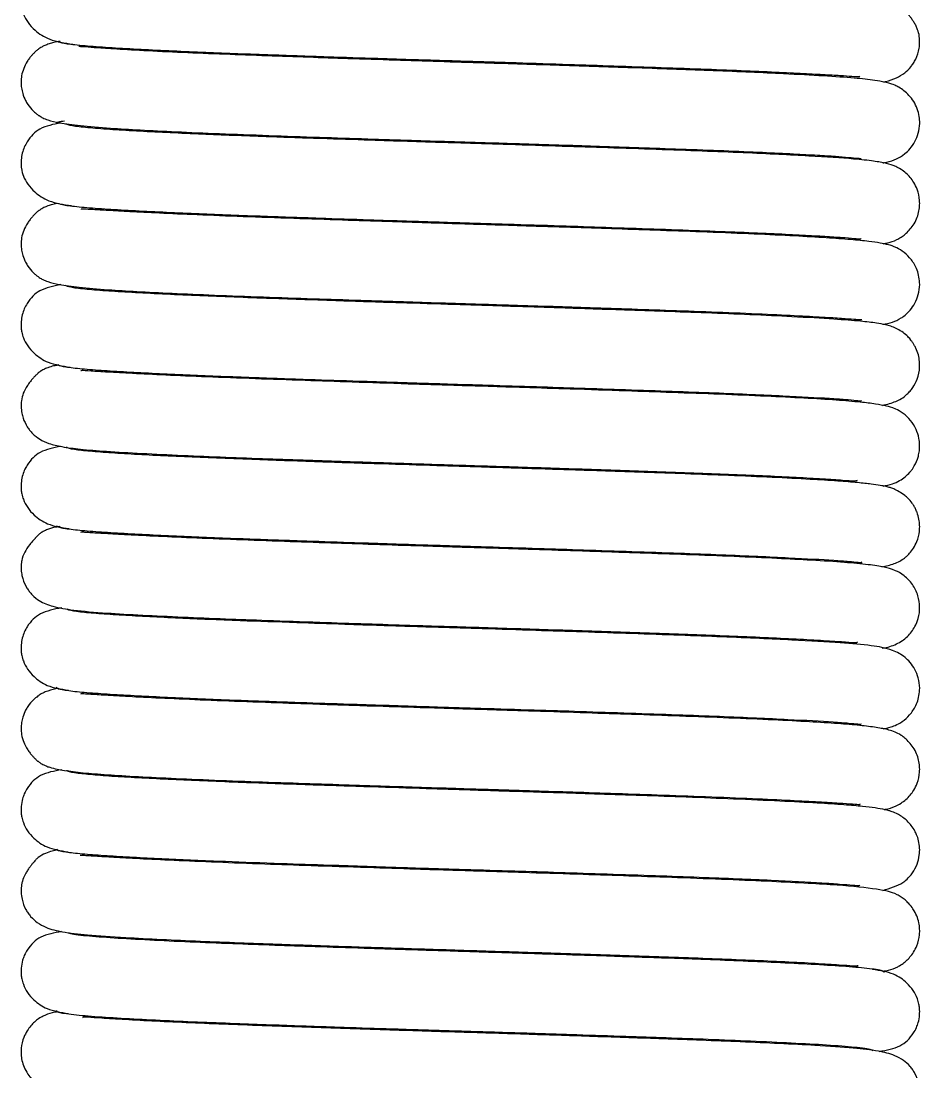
# Model space of a CAD drawing. Header units: millimetres. Extents: x -119 to 1184, y -69 to 836.
# Drawn here: x 537.42 to 547.59, y 619.7 to 631.59 of the extents above; entities that cross this region are included whole.
import ezdxf

# ---------------------------------------------------------------- set-up
doc = ezdxf.new("R2010")
doc.units = ezdxf.units.MM

msp = doc.modelspace()

# ---------------------------------------------------------------- linework, layer by layer
at = {"color": 7, "linetype": 'Continuous', "lineweight": 25}
for points, knots in [([(537.862, 632.26), (537.782, 632.245), (537.629, 632.214), (537.519, 632.102), (537.451, 631.98), (537.421, 631.872), (537.423, 631.784), (537.431, 631.716), (537.459, 631.624), (537.551, 631.494), (537.747, 631.365), (537.916, 631.34), (538.009, 631.326)], [0, 0, 0, 0, 0.159177, 0.302388, 0.343289, 0.409677, 0.442533, 0.454678, 0.525564, 0.709143, 0.841531, 1, 1, 1, 1]), ([(547.173, 630.899), (547.181, 630.901), (547.234, 630.91), (547.312, 630.938), (547.404, 630.99), (547.466, 631.046), (547.512, 631.108), (547.551, 631.178), (547.577, 631.259), (547.583, 631.327), (547.583, 631.362), (547.582, 631.385), (547.577, 631.436), (547.565, 631.478), (547.545, 631.527), (547.527, 631.561), (547.511, 631.586), (547.5, 631.603), (547.489, 631.619), (547.478, 631.633), (547.468, 631.646), (547.44, 631.679), (547.428, 631.693), (547.377, 631.739), (547.31, 631.775), (547.228, 631.803), (547.162, 631.817), (547.059, 631.834), (546.911, 631.85), (546.711, 631.867), (546.429, 631.885), (546.062, 631.905), (545.63, 631.925), (545.179, 631.943), (544.742, 631.959), (544.334, 631.973), (543.962, 631.985), (543.631, 631.996), (543.297, 632.007), (542.905, 632.02), (542.4, 632.035), (541.776, 632.055), (541.048, 632.079), (540.252, 632.106), (539.596, 632.13), (539.099, 632.152), (538.745, 632.17), (538.433, 632.188), (538.181, 632.208), (537.995, 632.228), (537.949, 632.242), (537.926, 632.249)], [0, 0, 0, 0, 0.004222, 0.027311, 0.045288, 0.057311, 0.061214, 0.064722, 0.073253, 0.07765, 0.07861, 0.079623, 0.082078, 0.08955, 0.093545, 0.096742, 0.098097, 0.09933, 0.100488, 0.101631, 0.102819, 0.10411, 0.113614, 0.121011, 0.142778, 0.153731, 0.170954, 0.196686, 0.221504, 0.250897, 0.284685, 0.323383, 0.362284, 0.397442, 0.428714, 0.456555, 0.481011, 0.50196, 0.520321, 0.544219, 0.575282, 0.61383, 0.66008, 0.713435, 0.773907, 0.807195, 0.84222, 0.878716, 0.917218, 0.957782, 1, 1, 1, 1]), ([(537.866, 631.357), (537.853, 631.356), (537.808, 631.35), (537.772, 631.34), (537.72, 631.324), (537.68, 631.307), (537.648, 631.289), (537.63, 631.277), (537.615, 631.266), (537.605, 631.258), (537.594, 631.25), (537.585, 631.242), (537.576, 631.233), (537.561, 631.218), (537.54, 631.195), (537.515, 631.164), (537.48, 631.112), (537.448, 631.046), (537.429, 630.98), (537.421, 630.91), (537.426, 630.832), (537.442, 630.762), (537.467, 630.697), (537.507, 630.63), (537.549, 630.58), (537.587, 630.546), (537.608, 630.531), (537.618, 630.523), (537.642, 630.507), (537.675, 630.489), (537.743, 630.462), (537.866, 630.433), (538.089, 630.403), (538.399, 630.377), (538.768, 630.355), (539.177, 630.335), (539.664, 630.314), (540.208, 630.294), (540.774, 630.274), (541.318, 630.256), (541.811, 630.24), (542.276, 630.225), (542.701, 630.212), (543.134, 630.199), (543.547, 630.186), (543.983, 630.171), (544.428, 630.156), (544.903, 630.139), (545.376, 630.122), (545.803, 630.103), (546.153, 630.086), (546.426, 630.071), (546.677, 630.056), (546.879, 630.036), (546.912, 630.034), (546.923, 630.033)], [0, 0, 0, 0, 0.006568, 0.022713, 0.035311, 0.044112, 0.04717, 0.049444, 0.050359, 0.051191, 0.052013, 0.0529, 0.053851, 0.054839, 0.057091, 0.059909, 0.063404, 0.072567, 0.082763, 0.089519, 0.094273, 0.098646, 0.104646, 0.108295, 0.115717, 0.119409, 0.121238, 0.122341, 0.123816, 0.133729, 0.150259, 0.182625, 0.225419, 0.272298, 0.309815, 0.349753, 0.391841, 0.435605, 0.477247, 0.514704, 0.547651, 0.575939, 0.606484, 0.631243, 0.661514, 0.688996, 0.720431, 0.75558, 0.794796, 0.83378, 0.8694, 0.901451, 0.930053, 0.977828, 1, 1, 1, 1]), ([(537.839, 631.354), (537.867, 631.347), (537.921, 631.332), (538.127, 631.31), (538.398, 631.29), (538.721, 631.271), (539.077, 631.254), (539.556, 631.232), (540.155, 631.21), (540.837, 631.186), (541.404, 631.168), (541.829, 631.154), (542.188, 631.143), (542.569, 631.131), (543.06, 631.116), (543.596, 631.098), (544.147, 631.08), (544.671, 631.062), (545.173, 631.044), (545.621, 631.026), (545.999, 631.009), (546.308, 630.993), (546.548, 630.981), (546.727, 630.97), (546.843, 630.962), (546.903, 630.957), (546.905, 630.961), (546.906, 630.963)], [0, 0, 0, 0, 0.053108, 0.10337, 0.150278, 0.194007, 0.235147, 0.273381, 0.340266, 0.395346, 0.438966, 0.470686, 0.490961, 0.518784, 0.554993, 0.599879, 0.639096, 0.682723, 0.727054, 0.770036, 0.811327, 0.850607, 0.887722, 0.923234, 0.957093, 0.986434, 1, 1, 1, 1]), ([(547.167, 629.983), (547.182, 629.985), (547.234, 629.993), (547.319, 630.028), (547.392, 630.064), (547.474, 630.14), (547.53, 630.219), (547.571, 630.318), (547.586, 630.417), (547.58, 630.513), (547.549, 630.632), (547.472, 630.751), (547.368, 630.83), (547.28, 630.872), (547.248, 630.881), (547.174, 630.901), (547.055, 630.921), (546.84, 630.944), (546.509, 630.967), (545.994, 630.994), (545.293, 631.025), (544.422, 631.056), (543.54, 631.085), (542.775, 631.109), (542.151, 631.128), (541.632, 631.145), (541.139, 631.161), (540.655, 631.178), (540.186, 631.194), (539.704, 631.212), (539.229, 631.231), (538.801, 631.252), (538.467, 631.271), (538.251, 631.286), (538.116, 631.298), (538.089, 631.298), (538.075, 631.299)], [0, 0, 0, 0, 0.007664, 0.028231, 0.046253, 0.054671, 0.062906, 0.070629, 0.07873, 0.084092, 0.090659, 0.10507, 0.118189, 0.123648, 0.136038, 0.150044, 0.175757, 0.217434, 0.266241, 0.315327, 0.385239, 0.449785, 0.510249, 0.565735, 0.599825, 0.632211, 0.668121, 0.699148, 0.733429, 0.771192, 0.812785, 0.85783, 0.901138, 0.938191, 0.968993, 1, 1, 1, 1]), ([(537.873, 630.435), (537.789, 630.419), (537.632, 630.388), (537.519, 630.273), (537.451, 630.151), (537.421, 630.044), (537.423, 629.956), (537.431, 629.888), (537.458, 629.795), (537.548, 629.666), (537.739, 629.537), (537.903, 629.513), (537.992, 629.5)], [0, 0, 0, 0, 0.169609, 0.31434, 0.355927, 0.423866, 0.457419, 0.46956, 0.538861, 0.716988, 0.845613, 1, 1, 1, 1]), ([(537.913, 630.456), (537.887, 630.452), (537.82, 630.442), (537.821, 630.432), (537.822, 630.426)], [0, 0, 0, 0, 0.397312, 1, 1, 1, 1]), ([(547.169, 629.069), (547.188, 629.072), (547.242, 629.082), (547.294, 629.098), (547.365, 629.136), (547.429, 629.179), (547.527, 629.288), (547.568, 629.395), (547.583, 629.488), (547.584, 629.577), (547.563, 629.672), (547.519, 629.762), (547.474, 629.823), (547.425, 629.872), (547.361, 629.919), (547.291, 629.953), (547.197, 629.982), (547.056, 630.005), (546.803, 630.032), (546.435, 630.056), (545.991, 630.079), (545.588, 630.098), (545.125, 630.116), (544.612, 630.135), (544.079, 630.153), (543.519, 630.171), (542.977, 630.189), (542.481, 630.204), (542.098, 630.216), (541.741, 630.227), (541.32, 630.241), (540.763, 630.259), (540.094, 630.282), (539.512, 630.305), (539.051, 630.326), (538.712, 630.343), (538.409, 630.361), (538.161, 630.381), (537.98, 630.402), (537.943, 630.416), (537.924, 630.423)], [0, 0, 0, 0, 0.0120289, 0.0348036, 0.0426274, 0.0483493, 0.0579256, 0.0701057, 0.0756506, 0.0802379, 0.0888216, 0.094553, 0.099753, 0.1058369, 0.1129683, 0.1237356, 0.1458655, 0.1770849, 0.2155677, 0.2778392, 0.3114404, 0.3466374, 0.3831892, 0.4209035, 0.4583718, 0.4920384, 0.5305247, 0.5615626, 0.5855491, 0.6026867, 0.6294949, 0.6664264, 0.7130267, 0.7697409, 0.8020758, 0.8367893, 0.8736415, 0.9132157, 0.9554877, 1, 1, 1, 1]), ([(537.83, 629.524), (537.808, 629.519), (537.77, 629.511), (537.72, 629.495), (537.683, 629.479), (537.654, 629.462), (537.639, 629.453), (537.629, 629.447), (537.619, 629.439), (537.605, 629.429), (537.597, 629.421), (537.585, 629.41), (537.574, 629.399), (537.563, 629.386), (537.545, 629.367), (537.521, 629.338), (537.482, 629.283), (537.448, 629.215), (537.431, 629.157), (537.424, 629.101), (537.422, 629.059), (537.427, 628.998), (537.443, 628.929), (537.469, 628.866), (537.508, 628.8), (537.551, 628.75), (537.589, 628.716), (537.609, 628.701), (537.62, 628.693), (537.643, 628.678), (537.676, 628.66), (537.743, 628.632), (537.862, 628.604), (538.078, 628.575), (538.375, 628.55), (538.732, 628.528), (539.131, 628.508), (539.609, 628.487), (540.146, 628.467), (540.705, 628.448), (541.24, 628.43), (541.723, 628.414), (542.175, 628.4), (542.587, 628.387), (543.013, 628.374), (543.429, 628.361), (543.881, 628.346), (544.352, 628.33), (544.859, 628.312), (545.381, 628.293), (545.864, 628.272), (546.258, 628.252), (546.549, 628.236), (546.747, 628.223), (546.866, 628.214), (546.918, 628.21), (546.927, 628.211), (546.929, 628.212)], [0, 0, 0, 0, 0.01632, 0.028532, 0.036469, 0.038949, 0.039881, 0.04067, 0.041402, 0.042182, 0.044198, 0.04527, 0.046291, 0.047352, 0.048528, 0.051429, 0.055261, 0.066032, 0.077803, 0.081932, 0.084948, 0.089591, 0.093826, 0.099532, 0.103116, 0.110352, 0.113916, 0.115678, 0.116785, 0.118246, 0.127865, 0.143715, 0.174574, 0.215214, 0.260094, 0.296238, 0.334976, 0.376065, 0.418972, 0.459408, 0.495654, 0.527387, 0.55446, 0.5833, 0.606652, 0.636566, 0.664373, 0.696645, 0.73311, 0.774099, 0.818431, 0.859705, 0.896987, 0.930845, 0.961265, 0.988066, 1, 1, 1, 1]), ([(537.831, 629.529), (537.854, 629.521), (537.898, 629.506), (538.091, 629.484), (538.349, 629.464), (538.661, 629.446), (539.009, 629.428), (539.479, 629.407), (540.068, 629.384), (540.744, 629.361), (541.307, 629.342), (541.73, 629.328), (542.089, 629.317), (542.47, 629.305), (542.963, 629.29), (543.501, 629.273), (544.056, 629.254), (544.586, 629.236), (545.096, 629.218), (545.552, 629.2), (545.941, 629.183), (546.262, 629.167), (546.517, 629.153), (546.71, 629.14), (546.842, 629.13), (546.916, 629.122), (546.92, 629.125), (546.922, 629.126)], [0, 0, 0, 0, 0.052838, 0.102921, 0.149729, 0.19324, 0.234165, 0.272244, 0.33895, 0.393677, 0.437061, 0.468628, 0.488816, 0.516622, 0.552653, 0.597357, 0.636467, 0.680022, 0.724141, 0.766897, 0.808041, 0.847251, 0.884313, 0.919713, 0.953535, 0.983107, 1, 1, 1, 1]), ([(547.165, 628.157), (547.203, 628.163), (547.271, 628.174), (547.355, 628.216), (547.415, 628.256), (547.476, 628.313), (547.532, 628.393), (547.572, 628.494), (547.591, 628.623), (547.562, 628.774), (547.491, 628.893), (547.407, 628.975), (547.297, 629.039), (547.227, 629.057), (547.136, 629.077), (546.998, 629.097), (546.803, 629.117), (546.526, 629.136), (546.167, 629.157), (545.718, 629.178), (545.208, 629.199), (544.679, 629.218), (544.179, 629.235), (543.686, 629.251), (543.226, 629.266), (542.787, 629.28), (542.397, 629.292), (541.989, 629.305), (541.541, 629.319), (541.033, 629.336), (540.482, 629.355), (539.925, 629.374), (539.413, 629.395), (538.985, 629.414), (538.65, 629.431), (538.403, 629.445), (538.232, 629.455), (538.139, 629.46), (538.1, 629.462), (538.103, 629.457), (538.104, 629.456)], [0, 0, 0, 0, 0.020974, 0.038807, 0.046631, 0.054462, 0.062427, 0.070101, 0.07838, 0.090003, 0.10079, 0.111736, 0.123055, 0.143254, 0.166028, 0.191171, 0.224334, 0.260531, 0.300179, 0.343554, 0.388076, 0.427856, 0.463289, 0.494327, 0.528549, 0.554486, 0.58001, 0.604636, 0.63408, 0.668263, 0.706947, 0.749758, 0.792941, 0.83387, 0.872134, 0.907666, 0.941026, 0.971595, 0.995757, 1, 1, 1, 1]), ([(537.873, 628.606), (537.789, 628.589), (537.632, 628.559), (537.519, 628.444), (537.451, 628.323), (537.421, 628.215), (537.423, 628.114), (537.433, 628.056), (537.462, 627.958), (537.545, 627.838), (537.731, 627.71), (537.891, 627.686), (537.978, 627.673)], [0, 0, 0, 0, 0.174183, 0.324431, 0.367371, 0.436887, 0.471127, 0.5003, 0.551109, 0.724179, 0.849339, 1, 1, 1, 1]), ([(547.164, 627.24), (547.215, 627.253), (547.31, 627.276), (547.405, 627.331), (547.471, 627.396), (547.511, 627.446), (547.564, 627.544), (547.582, 627.636), (547.583, 627.703), (547.581, 627.752), (547.57, 627.814), (547.548, 627.873), (547.522, 627.922), (547.503, 627.953), (547.468, 627.999), (547.42, 628.05), (547.334, 628.107), (547.246, 628.14), (547.187, 628.154), (547.085, 628.173), (546.907, 628.194), (546.604, 628.217), (546.183, 628.241), (545.687, 628.265), (545.196, 628.285), (544.718, 628.302), (544.269, 628.317), (543.863, 628.331), (543.507, 628.343), (543.165, 628.354), (542.777, 628.366), (542.281, 628.381), (541.661, 628.401), (540.937, 628.425), (540.145, 628.452), (539.495, 628.477), (539.006, 628.499), (538.662, 628.517), (538.363, 628.535), (538.127, 628.555), (537.963, 628.576), (537.937, 628.59), (537.923, 628.597)], [0, 0, 0, 0, 0.027501, 0.050986, 0.056989, 0.061479, 0.06903, 0.07806, 0.080159, 0.082204, 0.086955, 0.092228, 0.094646, 0.096986, 0.099334, 0.1071, 0.126291, 0.136806, 0.151413, 0.175441, 0.208802, 0.251133, 0.302486, 0.344978, 0.383637, 0.417908, 0.448334, 0.474931, 0.497552, 0.516427, 0.53942, 0.56992, 0.608357, 0.654755, 0.708462, 0.769824, 0.803624, 0.839169, 0.876295, 0.915638, 0.957023, 1, 1, 1, 1]), ([(537.848, 627.697), (537.833, 627.694), (537.794, 627.688), (537.753, 627.676), (537.712, 627.662), (537.682, 627.648), (537.665, 627.64), (537.652, 627.632), (537.646, 627.628), (537.642, 627.625), (537.637, 627.622), (537.632, 627.618), (537.624, 627.613), (537.617, 627.607), (537.608, 627.598), (537.601, 627.591), (537.586, 627.577), (537.575, 627.565), (537.562, 627.551), (537.543, 627.53), (537.519, 627.499), (537.478, 627.441), (537.446, 627.378), (537.428, 627.316), (537.423, 627.263), (537.423, 627.219), (537.429, 627.157), (537.449, 627.08), (537.484, 627.008), (537.524, 626.953), (537.571, 626.901), (537.642, 626.848), (537.747, 626.803), (537.893, 626.769), (538.099, 626.742), (538.39, 626.719), (538.77, 626.697), (539.23, 626.675), (539.714, 626.654), (540.193, 626.637), (540.65, 626.621), (541.075, 626.607), (541.586, 626.59), (542.221, 626.569), (543.013, 626.545), (543.848, 626.518), (544.697, 626.489), (545.515, 626.459), (546.106, 626.432), (546.494, 626.41), (546.719, 626.395), (546.851, 626.384), (546.87, 626.391), (546.879, 626.394)], [0, 0, 0, 0, 0.009197, 0.024143, 0.034404, 0.037826, 0.040183, 0.041027, 0.041389, 0.041729, 0.04206, 0.042402, 0.043173, 0.044137, 0.045343, 0.047979, 0.049072, 0.050133, 0.051284, 0.052623, 0.056081, 0.060773, 0.07413, 0.086682, 0.09081, 0.093659, 0.098796, 0.102763, 0.11043, 0.114314, 0.119596, 0.134928, 0.157005, 0.185923, 0.221602, 0.263804, 0.310904, 0.355563, 0.396365, 0.433027, 0.465977, 0.495421, 0.521177, 0.569039, 0.62003, 0.675151, 0.734455, 0.798354, 0.867584, 0.903695, 0.939532, 0.971902, 1, 1, 1, 1]), ([(537.825, 627.703), (537.842, 627.696), (537.875, 627.682), (538.044, 627.66), (538.278, 627.64), (538.566, 627.622), (538.89, 627.605), (539.335, 627.584), (539.9, 627.561), (540.561, 627.538), (541.122, 627.519), (541.557, 627.505), (541.916, 627.494), (542.279, 627.482), (542.732, 627.468), (543.232, 627.453), (543.756, 627.435), (544.273, 627.418), (544.787, 627.4), (545.264, 627.383), (545.683, 627.365), (546.147, 627.344), (546.502, 627.325), (546.744, 627.308), (546.866, 627.297), (546.926, 627.29), (546.926, 627.294), (546.926, 627.295)], [0, 0, 0, 0, 0.051035, 0.099581, 0.145143, 0.187491, 0.227331, 0.26459, 0.33043, 0.384713, 0.428434, 0.461162, 0.482763, 0.508177, 0.541163, 0.582189, 0.618287, 0.658753, 0.701931, 0.743761, 0.78431, 0.823254, 0.895322, 0.928985, 0.960866, 0.987874, 1, 1, 1, 1]), ([(547.172, 626.328), (547.206, 626.333), (547.263, 626.343), (547.347, 626.381), (547.417, 626.428), (547.461, 626.471), (547.49, 626.506), (547.522, 626.55), (547.553, 626.612), (547.573, 626.683), (547.582, 626.739), (547.584, 626.801), (547.576, 626.88), (547.541, 626.984), (547.48, 627.078), (547.394, 627.156), (547.278, 627.218), (547.209, 627.232), (547.084, 627.257), (546.902, 627.278), (546.641, 627.3), (546.286, 627.322), (545.846, 627.343), (545.345, 627.365), (544.808, 627.384), (544.241, 627.404), (543.677, 627.423), (543.151, 627.44), (542.709, 627.454), (542.271, 627.467), (541.754, 627.483), (541.188, 627.502), (540.608, 627.522), (540.052, 627.541), (539.517, 627.562), (539.051, 627.582), (538.676, 627.601), (538.393, 627.616), (538.206, 627.627), (538.111, 627.636), (538.101, 627.632), (538.099, 627.631)], [0, 0, 0, 0, 0.021373, 0.035444, 0.04588, 0.053659, 0.056611, 0.059002, 0.066631, 0.070157, 0.074653, 0.078227, 0.083365, 0.09102, 0.101222, 0.112486, 0.124367, 0.149049, 0.176874, 0.207394, 0.24658, 0.289298, 0.331821, 0.377159, 0.419236, 0.456746, 0.499916, 0.534831, 0.561357, 0.586683, 0.620485, 0.662857, 0.700059, 0.741535, 0.786028, 0.829572, 0.871515, 0.911656, 0.950653, 0.988214, 1, 1, 1, 1]), ([(537.872, 626.776), (537.789, 626.76), (537.632, 626.729), (537.52, 626.616), (537.452, 626.495), (537.421, 626.386), (537.423, 626.287), (537.433, 626.228), (537.461, 626.13), (537.543, 626.01), (537.725, 625.882), (537.881, 625.859), (537.966, 625.846)], [0, 0, 0, 0, 0.177987, 0.335702, 0.380222, 0.450954, 0.48569, 0.514549, 0.564045, 0.7318, 0.853307, 1, 1, 1, 1]), ([(547.155, 625.413), (547.202, 625.423), (547.296, 625.442), (547.388, 625.495), (547.432, 625.529), (547.468, 625.564), (547.515, 625.623), (547.559, 625.71), (547.581, 625.799), (547.585, 625.881), (547.576, 625.956), (547.559, 626.019), (547.536, 626.071), (547.516, 626.106), (547.471, 626.172), (547.409, 626.232), (547.303, 626.292), (547.241, 626.312), (547.198, 626.323), (547.131, 626.336), (547.03, 626.351), (546.877, 626.367), (546.653, 626.385), (546.338, 626.404), (545.928, 626.425), (545.45, 626.446), (544.958, 626.465), (544.488, 626.481), (544.053, 626.496), (543.663, 626.509), (543.322, 626.52), (542.984, 626.531), (542.588, 626.543), (542.082, 626.559), (541.462, 626.578), (540.749, 626.602), (539.981, 626.629), (539.36, 626.654), (538.9, 626.675), (538.578, 626.693), (538.303, 626.711), (538.092, 626.73), (537.959, 626.749), (537.944, 626.761), (537.937, 626.766)], [0, 0, 0, 0, 0.024842, 0.048794, 0.054247, 0.059551, 0.065182, 0.070924, 0.079104, 0.084004, 0.088241, 0.093364, 0.096136, 0.098761, 0.101263, 0.113381, 0.130334, 0.137828, 0.149007, 0.16539, 0.186961, 0.21364, 0.245241, 0.281688, 0.323485, 0.364787, 0.401791, 0.434636, 0.463784, 0.489055, 0.510344, 0.528819, 0.552922, 0.584286, 0.623352, 0.66991, 0.723301, 0.784328, 0.817724, 0.852707, 0.889315, 0.928088, 0.968733, 1, 1, 1, 1]), ([(537.86, 625.87), (537.844, 625.867), (537.791, 625.859), (537.751, 625.848), (537.701, 625.828), (537.684, 625.82), (537.671, 625.813), (537.663, 625.809), (537.657, 625.805), (537.652, 625.802), (537.648, 625.8), (537.643, 625.796), (537.634, 625.789), (537.625, 625.782), (537.62, 625.775), (537.613, 625.768), (537.605, 625.76), (537.598, 625.753), (537.593, 625.748), (537.587, 625.741), (537.578, 625.732), (537.566, 625.719), (537.545, 625.695), (537.5, 625.641), (537.457, 625.57), (537.434, 625.51), (537.425, 625.451), (537.423, 625.422), (537.423, 625.383), (537.428, 625.334), (537.446, 625.259), (537.474, 625.197), (537.503, 625.153), (537.523, 625.125), (537.568, 625.074), (537.655, 625.01), (537.798, 624.957), (538.03, 624.919), (538.358, 624.892), (538.775, 624.868), (539.232, 624.846), (539.711, 624.826), (540.228, 624.807), (540.765, 624.788), (541.31, 624.77), (541.911, 624.75), (542.62, 624.729), (543.464, 624.702), (544.342, 624.673), (545.054, 624.648), (545.591, 624.626), (545.977, 624.609), (546.32, 624.591), (546.603, 624.574), (546.788, 624.561), (546.877, 624.553), (546.88, 624.562), (546.88, 624.565)], [0, 0, 0, 0, 0.009858, 0.032523, 0.03679, 0.039764, 0.040803, 0.041593, 0.041925, 0.042239, 0.042558, 0.042905, 0.043749, 0.045525, 0.048005, 0.049636, 0.050964, 0.05155, 0.05211, 0.052665, 0.053241, 0.05453, 0.056106, 0.060352, 0.073838, 0.089972, 0.095491, 0.099284, 0.100634, 0.1052, 0.108753, 0.116778, 0.118548, 0.120623, 0.125858, 0.141182, 0.172146, 0.215158, 0.269843, 0.316393, 0.360263, 0.400332, 0.436329, 0.478662, 0.514755, 0.546805, 0.597229, 0.651561, 0.710449, 0.774375, 0.808758, 0.844653, 0.881785, 0.919746, 0.954735, 0.984814, 1, 1, 1, 1]), ([(537.821, 625.878), (537.833, 625.871), (537.857, 625.856), (538.019, 625.834), (538.249, 625.814), (538.536, 625.795), (538.861, 625.778), (539.306, 625.757), (539.873, 625.734), (540.533, 625.711), (541.087, 625.692), (541.51, 625.678), (541.867, 625.666), (542.242, 625.655), (542.724, 625.64), (543.253, 625.623), (543.805, 625.605), (544.34, 625.587), (544.863, 625.569), (545.339, 625.551), (545.754, 625.533), (546.209, 625.512), (546.553, 625.493), (546.785, 625.475), (546.89, 625.466), (546.934, 625.459), (546.927, 625.465), (546.927, 625.465)], [0, 0, 0, 0, 0.051817, 0.101113, 0.147357, 0.190252, 0.230475, 0.268032, 0.33417, 0.388282, 0.431385, 0.463073, 0.483469, 0.510472, 0.545326, 0.58853, 0.626477, 0.668932, 0.712598, 0.754669, 0.795351, 0.834316, 0.90624, 0.93984, 0.97056, 0.995985, 1, 1, 1, 1]), ([(547.16, 624.493), (547.189, 624.499), (547.241, 624.508), (547.311, 624.535), (547.381, 624.572), (547.441, 624.62), (547.488, 624.672), (547.534, 624.742), (547.574, 624.839), (547.589, 624.958), (547.568, 625.095), (547.515, 625.2), (547.455, 625.272), (547.38, 625.337), (547.279, 625.387), (547.182, 625.411), (547.001, 625.44), (546.734, 625.465), (546.386, 625.487), (545.966, 625.509), (545.494, 625.53), (544.973, 625.55), (544.398, 625.57), (543.814, 625.59), (543.255, 625.608), (542.798, 625.622), (542.382, 625.635), (541.927, 625.649), (541.428, 625.665), (540.902, 625.683), (540.377, 625.701), (539.843, 625.72), (539.344, 625.74), (538.92, 625.76), (538.585, 625.777), (538.34, 625.791), (538.201, 625.8), (538.132, 625.804), (538.099, 625.807), (538.097, 625.804), (538.097, 625.803)], [0, 0, 0, 0, 0.018613, 0.033564, 0.04416, 0.052248, 0.058788, 0.06395, 0.070845, 0.079781, 0.088852, 0.099207, 0.104702, 0.11087, 0.127773, 0.158606, 0.195647, 0.237058, 0.282588, 0.322626, 0.365766, 0.408758, 0.447199, 0.492106, 0.52928, 0.558499, 0.581539, 0.610388, 0.647362, 0.680334, 0.717544, 0.758863, 0.801915, 0.843498, 0.883175, 0.921049, 0.957591, 0.975274, 0.992323, 1, 1, 1, 1]), ([(537.882, 624.949), (537.796, 624.933), (537.634, 624.902), (537.521, 624.788), (537.452, 624.668), (537.421, 624.557), (537.423, 624.458), (537.432, 624.399), (537.461, 624.302), (537.542, 624.182), (537.721, 624.054), (537.874, 624.031), (537.958, 624.018)], [0, 0, 0, 0, 0.18729, 0.351918, 0.397653, 0.468457, 0.503122, 0.531392, 0.579295, 0.740955, 0.858174, 1, 1, 1, 1]), ([(547.169, 623.58), (547.197, 623.586), (547.24, 623.594), (547.319, 623.623), (547.407, 623.674), (547.491, 623.757), (547.562, 623.875), (547.591, 624.026), (547.572, 624.156), (547.532, 624.256), (547.476, 624.336), (547.405, 624.402), (547.348, 624.437), (547.219, 624.495), (547.02, 624.526), (546.698, 624.555), (546.246, 624.581), (545.775, 624.603), (545.35, 624.621), (544.868, 624.639), (544.337, 624.658), (543.789, 624.676), (543.22, 624.694), (542.675, 624.712), (542.179, 624.727), (541.798, 624.739), (541.443, 624.75), (541.03, 624.764), (540.487, 624.783), (539.842, 624.805), (539.291, 624.828), (538.862, 624.849), (538.554, 624.866), (538.285, 624.883), (538.078, 624.903), (537.952, 624.922), (537.944, 624.933), (537.941, 624.938)], [0, 0, 0, 0, 0.022502, 0.033926, 0.044864, 0.05544, 0.065865, 0.077095, 0.085095, 0.09251, 0.100207, 0.107773, 0.119351, 0.132562, 0.176259, 0.231732, 0.29366, 0.327214, 0.362259, 0.398534, 0.436247, 0.473782, 0.507377, 0.545627, 0.576583, 0.600669, 0.617827, 0.644601, 0.681354, 0.727721, 0.784516, 0.816728, 0.851174, 0.887954, 0.927552, 0.969644, 1, 1, 1, 1]), ([(537.82, 624.052), (537.828, 624.044), (537.842, 624.03), (537.99, 624.008), (538.211, 623.988), (538.491, 623.969), (538.81, 623.952), (539.25, 623.93), (539.812, 623.907), (540.466, 623.884), (541.015, 623.865), (541.432, 623.852), (541.788, 623.84), (542.168, 623.828), (542.661, 623.813), (543.203, 623.796), (543.768, 623.778), (544.313, 623.759), (544.842, 623.741), (545.322, 623.723), (545.74, 623.705), (546.199, 623.683), (546.546, 623.665), (546.786, 623.645), (546.888, 623.637), (546.927, 623.631), (546.919, 623.637), (546.919, 623.638)], [0, 0, 0, 0, 0.049178, 0.098845, 0.14547, 0.188691, 0.229083, 0.266799, 0.333189, 0.387291, 0.43016, 0.461456, 0.481518, 0.509232, 0.544915, 0.589018, 0.627759, 0.671077, 0.714911, 0.757081, 0.797852, 0.836896, 0.908916, 0.942521, 0.97318, 0.99956, 1, 1, 1, 1]), ([(537.846, 624.039), (537.804, 624.03), (537.74, 624.016), (537.676, 623.99), (537.643, 623.972), (537.62, 623.956), (537.6, 623.942), (537.554, 623.905), (537.508, 623.85), (537.469, 623.783), (537.443, 623.72), (537.427, 623.651), (537.422, 623.59), (537.424, 623.548), (537.431, 623.493), (537.448, 623.434), (537.482, 623.367), (537.521, 623.311), (537.545, 623.283), (537.563, 623.263), (537.574, 623.251), (537.585, 623.24), (537.597, 623.229), (537.605, 623.221), (537.619, 623.21), (537.629, 623.203), (537.639, 623.196), (537.654, 623.187), (537.679, 623.173), (537.711, 623.158), (537.763, 623.14), (537.891, 623.111), (538.15, 623.079), (538.559, 623.051), (538.947, 623.03), (539.412, 623.009), (539.932, 622.988), (540.473, 622.969), (540.99, 622.952), (541.461, 622.936), (541.905, 622.922), (542.312, 622.909), (542.739, 622.896), (543.162, 622.883), (543.626, 622.868), (544.113, 622.852), (544.64, 622.833), (545.185, 622.814), (545.694, 622.793), (546.122, 622.773), (546.446, 622.756), (546.679, 622.741), (546.825, 622.732), (546.907, 622.724), (546.91, 622.729), (546.911, 622.731)], [0, 0, 0, 0, 0.028611, 0.04444, 0.054046, 0.055505, 0.05661, 0.061924, 0.06915, 0.07273, 0.078428, 0.082657, 0.087294, 0.090306, 0.094429, 0.106184, 0.11694, 0.120767, 0.123665, 0.12484, 0.125898, 0.126919, 0.127989, 0.130002, 0.130782, 0.131512, 0.1323, 0.133231, 0.135708, 0.142087, 0.151458, 0.172132, 0.244278, 0.28239, 0.322424, 0.364376, 0.407605, 0.447501, 0.483226, 0.514556, 0.541308, 0.569771, 0.593061, 0.623317, 0.651437, 0.68411, 0.721096, 0.762282, 0.806597, 0.848381, 0.886851, 0.922226, 0.954878, 0.984567, 1, 1, 1, 1]), ([(547.182, 622.668), (547.186, 622.669), (547.232, 622.676), (547.284, 622.694), (547.361, 622.731), (547.425, 622.777), (547.474, 622.827), (547.519, 622.888), (547.563, 622.977), (547.584, 623.072), (547.583, 623.162), (547.568, 623.255), (547.527, 623.361), (547.429, 623.47), (547.355, 623.52), (547.295, 623.549), (547.214, 623.575), (547.101, 623.596), (546.908, 623.62), (546.659, 623.641), (546.336, 623.661), (545.928, 623.682), (545.437, 623.703), (544.896, 623.724), (544.351, 623.743), (543.797, 623.761), (543.263, 623.779), (542.777, 623.794), (542.347, 623.807), (541.891, 623.822), (541.334, 623.839), (540.745, 623.859), (540.16, 623.879), (539.627, 623.899), (539.147, 623.92), (538.756, 623.939), (538.459, 623.955), (538.273, 623.967), (538.166, 623.973), (538.107, 623.978), (538.099, 623.976), (538.096, 623.975)], [0, 0, 0, 0, 0.002694, 0.0292, 0.040378, 0.047781, 0.054097, 0.059495, 0.065445, 0.074356, 0.079119, 0.084875, 0.097519, 0.107461, 0.113401, 0.125431, 0.142335, 0.175477, 0.208556, 0.244186, 0.282352, 0.323691, 0.36799, 0.412162, 0.451719, 0.487008, 0.526918, 0.558451, 0.582434, 0.610903, 0.647887, 0.693182, 0.732248, 0.775712, 0.819352, 0.860956, 0.900178, 0.937605, 0.961569, 0.984629, 1, 1, 1, 1]), ([(537.883, 623.119), (537.798, 623.103), (537.635, 623.073), (537.521, 622.958), (537.464, 622.86), (537.435, 622.78), (537.422, 622.71), (537.423, 622.63), (537.432, 622.571), (537.461, 622.473), (537.541, 622.353), (537.719, 622.226), (537.871, 622.203), (537.954, 622.19)], [0, 0, 0, 0, 0.188949, 0.361091, 0.408115, 0.435951, 0.479056, 0.513584, 0.541468, 0.588414, 0.746456, 0.861115, 1, 1, 1, 1]), ([(547.165, 621.752), (547.248, 621.778), (547.351, 621.809), (547.435, 621.873), (547.502, 621.944), (547.556, 622.043), (547.588, 622.17), (547.583, 622.285), (547.551, 622.38), (547.513, 622.458), (547.45, 622.54), (547.347, 622.613), (547.267, 622.646), (547.233, 622.656), (547.173, 622.671), (547.084, 622.686), (546.933, 622.704), (546.723, 622.722), (546.419, 622.742), (546.006, 622.763), (545.506, 622.786), (544.973, 622.807), (544.459, 622.825), (543.983, 622.841), (543.559, 622.855), (543.194, 622.866), (542.848, 622.877), (542.458, 622.889), (541.96, 622.905), (541.346, 622.925), (540.638, 622.948), (539.876, 622.975), (539.264, 623), (538.815, 623.022), (538.505, 623.039), (538.244, 623.058), (538.052, 623.078), (537.942, 623.096), (537.944, 623.107), (537.944, 623.112)], [0, 0, 0, 0, 0.0375406, 0.0463087, 0.0547632, 0.062988, 0.070048, 0.0812725, 0.0862455, 0.0898379, 0.1022067, 0.113158, 0.121996, 0.1296457, 0.1411484, 0.1672663, 0.1935343, 0.2252141, 0.2620834, 0.304746, 0.3498648, 0.3904079, 0.4263022, 0.4580809, 0.4855184, 0.5084949, 0.5274171, 0.550666, 0.5816407, 0.6206212, 0.6673337, 0.721171, 0.7830843, 0.8169619, 0.8524232, 0.8897852, 0.9293447, 0.9707396, 1, 1, 1, 1]), ([(537.837, 622.211), (537.817, 622.208), (537.77, 622.199), (537.695, 622.173), (537.627, 622.135), (537.587, 622.098), (537.574, 622.082), (537.546, 622.049), (537.53, 622.028), (537.518, 622.012), (537.506, 621.995), (537.489, 621.969), (537.457, 621.914), (537.441, 621.874), (537.429, 621.824), (537.425, 621.792), (537.423, 621.768), (537.423, 621.752), (537.424, 621.711), (537.433, 621.64), (537.464, 621.557), (537.505, 621.491), (537.55, 621.434), (537.617, 621.378), (537.73, 621.32), (537.903, 621.278), (538.182, 621.246), (538.55, 621.223), (538.993, 621.199), (539.43, 621.18), (539.874, 621.162), (540.422, 621.142), (541.071, 621.12), (541.85, 621.095), (542.645, 621.07), (543.5, 621.043), (544.229, 621.019), (544.811, 620.999), (545.253, 620.982), (545.678, 620.965), (546.072, 620.947), (546.413, 620.929), (546.679, 620.911), (546.828, 620.902), (546.889, 620.895), (546.883, 620.906), (546.882, 620.907)], [0, 0, 0, 0, 0.014287, 0.032656, 0.053562, 0.063552, 0.073441, 0.076816, 0.078204, 0.079498, 0.080804, 0.082225, 0.085701, 0.09572, 0.100008, 0.103096, 0.104274, 0.10529, 0.106308, 0.112042, 0.120536, 0.12405, 0.128528, 0.141982, 0.161715, 0.1974, 0.243661, 0.299627, 0.34164, 0.380535, 0.416005, 0.447942, 0.502635, 0.550263, 0.60078, 0.655137, 0.714961, 0.747175, 0.781054, 0.816908, 0.854488, 0.893462, 0.932142, 0.966052, 0.994589, 1, 1, 1, 1]), ([(537.822, 622.224), (537.824, 622.218), (537.829, 622.204), (537.954, 622.184), (538.154, 622.164), (538.415, 622.145), (538.715, 622.128), (539.133, 622.107), (539.675, 622.084), (540.315, 622.06), (540.861, 622.042), (541.284, 622.028), (541.638, 622.016), (542.005, 622.004), (542.471, 621.99), (542.985, 621.974), (543.527, 621.957), (544.063, 621.939), (544.595, 621.921), (545.09, 621.903), (545.528, 621.886), (546.02, 621.864), (546.406, 621.844), (546.682, 621.825), (546.83, 621.813), (546.903, 621.805), (546.904, 621.81), (546.905, 621.812)], [0, 0, 0, 0, 0.041332, 0.090181, 0.136185, 0.178969, 0.218788, 0.256103, 0.322207, 0.376412, 0.419678, 0.451904, 0.472932, 0.499126, 0.533047, 0.574792, 0.611603, 0.652967, 0.696605, 0.738381, 0.778863, 0.817843, 0.890166, 0.923717, 0.955525, 0.984045, 1, 1, 1, 1]), ([(547.164, 620.839), (547.187, 620.843), (547.249, 620.853), (547.311, 620.877), (547.371, 620.909), (547.443, 620.963), (547.505, 621.033), (547.56, 621.14), (547.583, 621.233), (547.584, 621.327), (547.57, 621.419), (547.537, 621.506), (547.468, 621.598), (547.425, 621.64), (547.394, 621.664), (547.361, 621.686), (547.296, 621.722), (547.221, 621.744), (547.048, 621.777), (546.747, 621.807), (546.323, 621.833), (545.911, 621.854), (545.418, 621.875), (544.873, 621.896), (544.321, 621.915), (543.758, 621.934), (543.214, 621.951), (542.719, 621.967), (542.289, 621.98), (541.842, 621.994), (541.3, 622.012), (540.725, 622.031), (540.153, 622.051), (539.626, 622.071), (539.149, 622.091), (538.759, 622.111), (538.465, 622.126), (538.279, 622.138), (538.171, 622.145), (538.11, 622.149), (538.096, 622.148), (538.09, 622.148)], [0, 0, 0, 0, 0.0146554, 0.0399966, 0.0498211, 0.0555619, 0.0657627, 0.0714104, 0.0800764, 0.0848923, 0.0914781, 0.1068671, 0.1122686, 0.116146, 0.1181344, 0.1205979, 0.1274444, 0.150067, 0.1812352, 0.2507394, 0.288906, 0.3299467, 0.3736303, 0.4176494, 0.4573298, 0.4927954, 0.5330142, 0.5649415, 0.5890285, 0.6163883, 0.6521228, 0.6960349, 0.7339938, 0.7764925, 0.819753, 0.8607307, 0.8990856, 0.9353804, 0.9584546, 0.9805258, 1, 1, 1, 1]), ([(537.88, 621.288), (537.797, 621.273), (537.634, 621.243), (537.522, 621.13), (537.465, 621.033), (537.435, 620.952), (537.422, 620.881), (537.423, 620.801), (537.432, 620.742), (537.461, 620.644), (537.541, 620.524), (537.72, 620.397), (537.873, 620.374), (537.956, 620.361)], [0, 0, 0, 0, 0.1852975, 0.364077, 0.4120901, 0.4397228, 0.4823321, 0.5164193, 0.5440536, 0.5907221, 0.7479678, 0.8619882, 1, 1, 1, 1]), ([(547.182, 620.824), (547.181, 620.83), (547.18, 620.846), (547.01, 620.87), (546.734, 620.894), (546.378, 620.916), (545.977, 620.936), (545.554, 620.955), (545.132, 620.972), (544.624, 620.99), (544.068, 621.009), (543.518, 621.027), (543.11, 621.04), (542.79, 621.05), (542.472, 621.06), (542.135, 621.071), (541.734, 621.083), (541.264, 621.099), (540.767, 621.115), (540.269, 621.132), (539.791, 621.15), (539.309, 621.169), (538.852, 621.191), (538.447, 621.214), (538.138, 621.238), (537.963, 621.26), (537.964, 621.272), (537.964, 621.276)], [0, 0, 0, 0, 0.043678, 0.099958, 0.152191, 0.20007, 0.244485, 0.285163, 0.321805, 0.354307, 0.408263, 0.447214, 0.472716, 0.494558, 0.514127, 0.538996, 0.564914, 0.598394, 0.639274, 0.674537, 0.713773, 0.757512, 0.805428, 0.856939, 0.912718, 0.972837, 1, 1, 1, 1]), ([(547.126, 619.931), (547.209, 619.947), (547.373, 619.977), (547.484, 620.09), (547.542, 620.187), (547.571, 620.268), (547.584, 620.339), (547.583, 620.419), (547.574, 620.477), (547.546, 620.575), (547.465, 620.695), (547.286, 620.823), (547.133, 620.846), (547.05, 620.858)], [0, 0, 0, 0, 0.185298, 0.364077, 0.41209, 0.439722, 0.482333, 0.51642, 0.544054, 0.590723, 0.747969, 0.861988, 1, 1, 1, 1]), ([(537.842, 620.38), (537.819, 620.376), (537.757, 620.366), (537.696, 620.342), (537.635, 620.311), (537.563, 620.257), (537.501, 620.186), (537.446, 620.079), (537.424, 619.986), (537.422, 619.892), (537.436, 619.8), (537.47, 619.713), (537.538, 619.622), (537.582, 619.579), (537.612, 619.555), (537.645, 619.533), (537.711, 619.498), (537.785, 619.476), (537.958, 619.442), (538.259, 619.413), (538.684, 619.386), (539.095, 619.365), (539.588, 619.344), (540.133, 619.324), (540.685, 619.304), (541.248, 619.286), (541.792, 619.268), (542.287, 619.252), (542.717, 619.239), (543.164, 619.225), (543.706, 619.208), (544.281, 619.188), (544.853, 619.168), (545.38, 619.149), (545.858, 619.128), (546.247, 619.109), (546.542, 619.093), (546.727, 619.081), (546.835, 619.074), (546.896, 619.07), (546.91, 619.071), (546.916, 619.072)], [0, 0, 0, 0, 0.014655, 0.039997, 0.049821, 0.055562, 0.065763, 0.07141, 0.080076, 0.084892, 0.091478, 0.106867, 0.112269, 0.116146, 0.118134, 0.120598, 0.127444, 0.150067, 0.181235, 0.250739, 0.288906, 0.329947, 0.37363, 0.41765, 0.45733, 0.492795, 0.533014, 0.564942, 0.589029, 0.616388, 0.652123, 0.696035, 0.733994, 0.776493, 0.819753, 0.860731, 0.899085, 0.93538, 0.958455, 0.980526, 1, 1, 1, 1]), ([(537.824, 620.396), (537.825, 620.389), (537.827, 620.374), (537.996, 620.35), (538.273, 620.325), (538.628, 620.304), (539.029, 620.283), (539.452, 620.264), (539.874, 620.248), (540.382, 620.229), (540.938, 620.21), (541.488, 620.192), (541.896, 620.179), (542.216, 620.169), (542.534, 620.159), (542.871, 620.149), (543.272, 620.136), (543.742, 620.121), (544.24, 620.104), (544.738, 620.087), (545.216, 620.07), (545.697, 620.05), (546.154, 620.028), (546.559, 620.006), (546.87, 619.981), (547.054, 619.958), (547.049, 619.943), (547.048, 619.937)], [0, 0, 0, 0, 0.0430573, 0.0985371, 0.1500284, 0.1972262, 0.2410101, 0.2811106, 0.3172312, 0.349272, 0.4024609, 0.440858, 0.4659976, 0.487529, 0.5068198, 0.5313354, 0.5568856, 0.5898899, 0.6301884, 0.6649505, 0.7036284, 0.7467461, 0.7939807, 0.84476, 0.8997463, 0.9590104, 1, 1, 1, 1]), ([(547.169, 619.008), (547.189, 619.012), (547.236, 619.02), (547.312, 619.047), (547.379, 619.084), (547.419, 619.121), (547.433, 619.138), (547.46, 619.171), (547.476, 619.191), (547.488, 619.207), (547.5, 619.225), (547.517, 619.251), (547.549, 619.306), (547.565, 619.345), (547.578, 619.396), (547.582, 619.427), (547.583, 619.451), (547.583, 619.468), (547.582, 619.508), (547.573, 619.579), (547.542, 619.663), (547.501, 619.729), (547.456, 619.786), (547.39, 619.841), (547.277, 619.899), (547.103, 619.941), (546.824, 619.973), (546.456, 619.997), (546.013, 620.02), (545.576, 620.04), (545.133, 620.057), (544.584, 620.077), (543.935, 620.099), (543.157, 620.125), (542.361, 620.149), (541.507, 620.176), (540.778, 620.201), (540.195, 620.221), (539.753, 620.237), (539.328, 620.254), (538.935, 620.273), (538.593, 620.291), (538.327, 620.308), (538.178, 620.318), (538.117, 620.324), (538.123, 620.314), (538.124, 620.312)], [0, 0, 0, 0, 0.014287, 0.032656, 0.053562, 0.063552, 0.073441, 0.076816, 0.078205, 0.079499, 0.080804, 0.082225, 0.085701, 0.09572, 0.100008, 0.103096, 0.104274, 0.10529, 0.106308, 0.112042, 0.120536, 0.12405, 0.128528, 0.141982, 0.161715, 0.197401, 0.243661, 0.299627, 0.34164, 0.380535, 0.416005, 0.447941, 0.502635, 0.550263, 0.60078, 0.655137, 0.714961, 0.747175, 0.781054, 0.816908, 0.854488, 0.893462, 0.932142, 0.966052, 0.994589, 1, 1, 1, 1])]:
    msp.add_open_spline(points, degree=3, knots=knots, dxfattribs=at)

doc.saveas('drawing.dxf')
